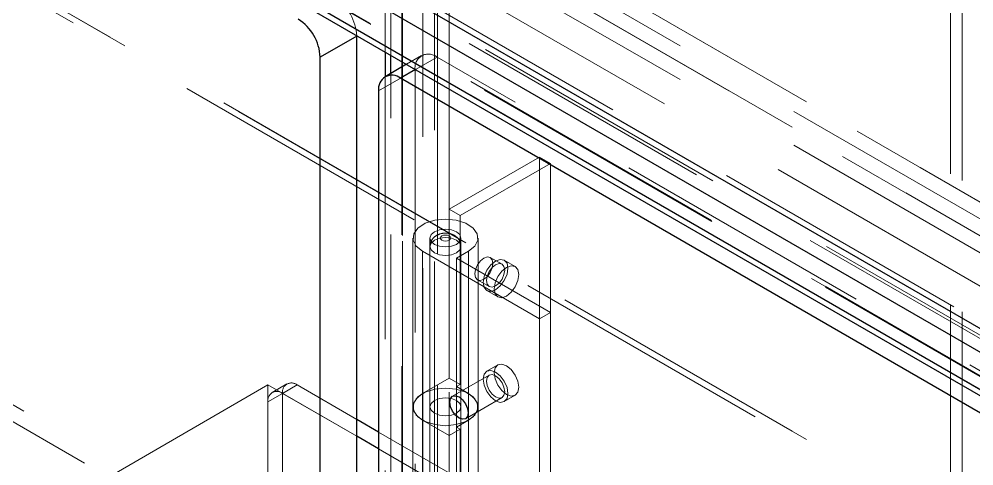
# Model space of a CAD drawing. Header units: millimetres. Extents: x 108 to 5832, y 144 to 4056.
# Drawn here: x 4455.8 to 4548.2, y 2907.9 to 2951.1 of the extents above; entities that cross this region are included whole.
import ezdxf

# ---------------------------------------------------------------- set-up
doc = ezdxf.new("R2010")
doc.units = ezdxf.units.MM
doc.header["$LTSCALE"] = 20
doc.linetypes.add('HIDDEN', pattern=[1.905, 1.27, -0.635])

msp = doc.modelspace()

# ---------------------------------------------------------------- linework, layer by layer
at = {"color": 1, "linetype": 'HIDDEN', "lineweight": 18}
for p, q in [((5290.904, 2505.011), (4110.036, 3186.712)), ((5289.49, 2502.562), (4108.622, 3184.263)), ((5317.774, 2489.495), (4136.906, 3171.195)), ((5316.36, 2487.045), (4135.492, 3168.746)), ((5289.49, 2473.166), (4108.622, 3154.867)), ((4109.036, 3153.951), (5289.904, 2472.251)), ((5290.904, 2472.35), (4110.036, 3154.05)), ((5344.644, 2472.35), (4180.747, 3144.254)), ((5344.644, 2469.084), (4180.747, 3140.987)), ((5281.146, 2436.999), (4116.966, 3109.067)), ((5279.515, 2435.002), (4116.051, 3106.655)), ((5214.254, 2536.051), (4302.793, 3062.226)), ((4302.935, 3062.471), (5214.395, 2536.296)), ((4302.793, 3058.634), (5214.254, 2532.459)), ((4302.835, 3058.542), (5214.295, 2532.367)), ((5214.395, 2532.377), (4302.935, 3058.552)), ((5214.395, 2531.07), (4302.228, 3057.654)), ((5280.015, 2436.346), (4308.132, 2997.402)), ((4308.132, 2997.076), (5279.515, 2436.308)), ((4545.897, 2859.98), (4545.897, 2987.687)), ((4547.028, 2859.327), (4547.028, 2987.034)), ((4491.732, 2828.712), (4491.732, 2956.419)), ((4491.205, 2955.684), (4491.205, 2947.951)), ((4491.245, 2955.069), (4666.663, 2853.802)), ((4491.732, 2947.646), (4491.732, 2954.949)), ((4492.805, 2955.684), (4492.805, 2827.977)), ((4492.864, 2828.059), (4492.864, 2955.766)), ((4492.864, 2955.603), (4492.864, 2827.896)), ((4496.222, 2955.624), (4668.756, 2856.022)), ((4494.843, 2825.446), (4494.843, 2953.153)), ((4495.975, 2826.1), (4495.975, 2953.807)), ((4496.258, 2953.806), (4496.258, 2826.1)), ((4497.389, 2953.153), (4497.389, 2910.857)), ((4494.722, 2947.607), (4493.261, 2946.764)), ((4496.222, 2947.459), (4494.14, 2946.257)), ((4668.756, 2847.857), (4496.222, 2947.459)), ((4490.565, 2944.193), (4494.101, 2946.234)), ((4491.732, 2827.243), (4491.732, 2945.881)), ((4494.101, 2946.234), (4494.101, 2830.285)), ((4491.205, 2945.577), (4491.205, 2827.977)), ((4506.122, 2937.781), (4497.389, 2932.74)), ((4506.122, 2937.781), (4507.182, 2937.169)), ((4506.122, 2922.147), (4506.122, 2937.781)), ((4507.182, 2937.169), (4498.45, 2932.128)), ((4507.182, 2922.759), (4507.182, 2937.169)), ((4497.389, 2932.74), (4498.45, 2932.128)), ((4497.389, 2932.74), (4497.389, 2916.409)), ((4498.45, 2932.128), (4498.45, 2915.797)), ((4493.886, 2929.964), (4493.886, 2913.633)), ((4495.536, 2929.964), (4495.536, 2913.633)), ((4498.536, 2913.633), (4498.536, 2929.964)), ((4500.185, 2913.633), (4500.185, 2929.964)), ((4495.536, 2929.148), (4495.536, 2849.127)), ((4498.536, 2849.127), (4498.536, 2929.148)), ((4494.808, 2912.347), (4494.808, 2928.678)), ((4494.808, 2928.678), (4506.122, 2922.147)), ((4498.096, 2928.005), (4499.263, 2928.678)), ((4499.263, 2928.678), (4499.263, 2912.347)), ((4502.504, 2927.433), (4501.373, 2928.086)), ((4498.096, 2928.005), (4507.182, 2922.759)), ((4498.096, 2911.674), (4498.096, 2928.005)), ((4503.79, 2927.21), (4502.729, 2927.822)), ((4500.123, 2925.921), (4501.254, 2925.267)), ((4501.029, 2924.878), (4502.09, 2924.265)), ((4506.122, 2922.147), (4507.182, 2922.759)), ((4507.182, 2922.759), (4507.182, 2841.105)), ((4506.122, 2922.147), (4506.122, 2840.493)), ((4502.09, 2917.699), (4501.029, 2917.087)), ((4497.389, 2916.409), (4494.808, 2914.919)), ((4497.389, 2916.409), (4498.45, 2915.797)), ((4501.254, 2916.697), (4497.719, 2914.656)), ((4462.175, 2905.546), (4479.853, 2915.751)), ((4488.444, 2910.791), (4479.853, 2915.751)), ((4479.853, 2915.751), (4479.853, 2858.593)), ((4481.681, 2915.85), (4480.267, 2915.033)), ((4482.681, 2915.751), (4481.267, 2914.934)), ((4488.444, 2912.424), (4482.681, 2915.751)), ((4498.45, 2915.797), (4498.096, 2915.593)), ((4498.096, 2915.593), (4499.263, 2914.919)), ((4479.853, 2914.118), (4481.267, 2914.934)), ((4488.444, 2910.791), (4481.267, 2914.934)), ((4481.267, 2914.934), (4481.267, 2859.573)), ((4494.808, 2914.919), (4494.808, 2898.588)), ((4498.969, 2912.491), (4502.504, 2914.532)), ((4499.263, 2898.588), (4499.263, 2914.919)), ((4502.729, 2914.142), (4503.79, 2914.754)), ((4479.853, 2914.118), (4479.853, 2858.756)), ((4493.886, 2913.633), (4493.886, 2897.302)), ((4495.536, 2913.633), (4495.536, 2897.302)), ((4498.536, 2897.302), (4498.536, 2913.633)), ((4500.185, 2897.302), (4500.185, 2913.633)), ((4497.389, 2910.858), (4494.808, 2912.347)), ((4497.389, 2910.858), (4498.45, 2911.47)), ((4498.096, 2911.674), (4499.263, 2912.347)), ((4498.45, 2911.47), (4498.096, 2911.674)), ((4498.096, 2911.674), (4498.096, 2899.262)), ((4498.45, 2895.139), (4498.45, 2911.47)), ((4506.723, 2901.872), (4490.566, 2911.199)), ((4497.389, 2894.527), (4497.389, 2910.858)), ((4506.723, 2900.239), (4490.565, 2909.566)), ((4505.309, 2901.055), (4490.565, 2909.566))]:
    msp.add_line(p, q, dxfattribs=at)
at = {"color": 7, "linetype": 'Continuous', "lineweight": 25}
for p, q in [((4300.955, 3061.981), (5213.123, 2535.398)), ((4300.955, 3058.389), (5213.123, 2531.805)), ((4301.328, 3057.565), (5213.495, 2530.981)), ((4492.687, 2953.583), (4665.221, 2853.981)), ((4488.444, 2949.499), (4484.909, 2947.458)), ((4488.444, 2833.551), (4488.444, 2949.499)), ((4491.205, 2947.951), (4491.205, 2945.577)), ((4484.909, 2831.51), (4484.909, 2947.458)), ((4493.261, 2946.764), (4491.187, 2945.566)), ((4665.221, 2845.816), (4492.687, 2945.418)), ((4490.565, 2944.193), (4490.565, 2828.244)), ((4490.566, 2911.199), (4488.444, 2912.424)), ((4490.565, 2909.566), (4488.444, 2910.791))]:
    msp.add_line(p, q, dxfattribs=at)
at = {"color": 8, "linetype": 'Continuous', "lineweight": 25}
for p, q in [((4491.732, 2945.881), (4491.732, 2947.646)), ((4494.14, 2946.257), (4492.687, 2945.418))]:
    msp.add_line(p, q, dxfattribs=at)
at = {"color": 1, "linetype": 'HIDDEN', "lineweight": 18, "flags": 128}
for points in [[(4494.808, 2928.678), (4494.197, 2929.175), (4493.905, 2929.761), (4493.965, 2930.369), (4494.368, 2930.932), (4495.072, 2931.386), (4495.995, 2931.681), (4497.036, 2931.783), (4498.076, 2931.68), (4499, 2931.386), (4499.703, 2930.932), (4500.107, 2930.369), (4500.166, 2929.76), (4499.874, 2929.175), (4499.263, 2928.678)], [(4495.975, 2930.576), (4495.65, 2930.295), (4495.536, 2929.964), (4495.65, 2929.633), (4495.975, 2929.352), (4496.462, 2929.164), (4497.036, 2929.098), (4497.61, 2929.164), (4498.096, 2929.352), (4498.421, 2929.633), (4498.536, 2929.964), (4498.421, 2930.295), (4498.096, 2930.576), (4497.61, 2930.764), (4497.036, 2930.83), (4496.462, 2930.764), (4495.975, 2930.576)], [(4498.096, 2929.76), (4498.421, 2929.479), (4498.536, 2929.148), (4498.421, 2928.816), (4498.096, 2928.535), (4497.61, 2928.348), (4497.036, 2928.282), (4496.462, 2928.348), (4495.975, 2928.535), (4495.65, 2928.816), (4495.536, 2929.148), (4495.65, 2929.479), (4495.975, 2929.76), (4496.462, 2929.948), (4497.036, 2930.013), (4497.61, 2929.948), (4498.096, 2929.76)], [(4497.389, 2929.76), (4497.227, 2929.697), (4497.035, 2929.675), (4496.844, 2929.697), (4496.682, 2929.76), (4496.574, 2929.854), (4496.536, 2929.964), (4496.574, 2930.075), (4496.682, 2930.168), (4496.844, 2930.231), (4497.036, 2930.253), (4497.227, 2930.231), (4497.389, 2930.168), (4497.497, 2930.075), (4497.535, 2929.964), (4497.497, 2929.854), (4497.389, 2929.76)], [(4501.632, 2927.513), (4501.564, 2927.865), (4501.373, 2928.086), (4501.086, 2928.141), (4500.748, 2928.024), (4500.41, 2927.751), (4500.123, 2927.364), (4499.931, 2926.922), (4499.864, 2926.493), (4499.931, 2926.141), (4500.123, 2925.921), (4500.41, 2925.865), (4500.748, 2925.982), (4501.086, 2926.255), (4501.373, 2926.642), (4501.564, 2927.084), (4501.632, 2927.513)], [(4500.677, 2925.656), (4500.769, 2926.24), (4501.029, 2926.841), (4501.419, 2927.367), (4501.879, 2927.738), (4502.339, 2927.898), (4502.729, 2927.822), (4502.99, 2927.522), (4503.081, 2927.044), (4502.99, 2926.46), (4502.729, 2925.859), (4502.339, 2925.333), (4501.879, 2924.962), (4501.419, 2924.802), (4501.029, 2924.878), (4500.769, 2925.178), (4500.677, 2925.656)], [(4501.879, 2927.371), (4501.541, 2927.098), (4501.254, 2926.711), (4501.063, 2926.269), (4500.995, 2925.84), (4501.063, 2925.488), (4501.254, 2925.268), (4501.541, 2925.212), (4501.879, 2925.329), (4502.217, 2925.602), (4502.504, 2925.989), (4502.696, 2926.431), (4502.763, 2926.86), (4502.696, 2927.212), (4502.504, 2927.433), (4502.217, 2927.488), (4501.879, 2927.371)], [(4501.738, 2925.044), (4501.829, 2925.628), (4502.09, 2926.229), (4502.48, 2926.755), (4502.94, 2927.126), (4503.4, 2927.286), (4503.79, 2927.21), (4504.05, 2926.91), (4504.142, 2926.432), (4504.05, 2925.848), (4503.79, 2925.247), (4503.4, 2924.721), (4502.94, 2924.35), (4502.48, 2924.19), (4502.09, 2924.266), (4501.829, 2924.565), (4501.738, 2925.044)], [(4503.081, 2914.92), (4502.99, 2915.504), (4502.729, 2916.105), (4502.339, 2916.631), (4501.879, 2917.002), (4501.419, 2917.162), (4501.029, 2917.086), (4500.769, 2916.787), (4500.677, 2916.308), (4500.769, 2915.724), (4501.029, 2915.123), (4501.419, 2914.597), (4501.879, 2914.226), (4502.339, 2914.066), (4502.729, 2914.142), (4502.99, 2914.442), (4503.081, 2914.92)], [(4504.142, 2915.533), (4504.05, 2916.117), (4503.79, 2916.717), (4503.4, 2917.243), (4502.94, 2917.615), (4502.48, 2917.775), (4502.09, 2917.699), (4501.829, 2917.399), (4501.738, 2916.921), (4501.829, 2916.336), (4502.09, 2915.736), (4502.48, 2915.21), (4502.94, 2914.838), (4503.4, 2914.679), (4503.79, 2914.754), (4504.05, 2915.054), (4504.142, 2915.533)], [(4500.995, 2916.125), (4501.063, 2916.476), (4501.254, 2916.697), (4501.541, 2916.753), (4501.879, 2916.635), (4502.217, 2916.362), (4502.504, 2915.975), (4502.696, 2915.533), (4502.763, 2915.104), (4502.696, 2914.752), (4502.504, 2914.532), (4502.217, 2914.476), (4501.879, 2914.594), (4501.541, 2914.867), (4501.254, 2915.253), (4501.063, 2915.695), (4500.995, 2916.125)], [(4499.263, 2912.347), (4499.874, 2912.844), (4500.166, 2913.43), (4500.107, 2914.038), (4499.703, 2914.601), (4499, 2915.055), (4498.076, 2915.35), (4497.036, 2915.452), (4495.995, 2915.35), (4495.072, 2915.055), (4494.368, 2914.601), (4493.965, 2914.038), (4493.905, 2913.43), (4494.197, 2912.844), (4494.808, 2912.347)], [(4499.263, 2914.919), (4499.874, 2914.422), (4500.166, 2913.837), (4500.107, 2913.229), (4499.703, 2912.666), (4499, 2912.212), (4498.076, 2911.917), (4497.036, 2911.815), (4495.995, 2911.917), (4495.072, 2912.212), (4494.368, 2912.666), (4493.964, 2913.229), (4493.905, 2913.837), (4494.197, 2914.422), (4494.808, 2914.919)], [(4495.975, 2914.246), (4496.462, 2914.433), (4497.036, 2914.499), (4497.61, 2914.433), (4498.096, 2914.246), (4498.421, 2913.965), (4498.536, 2913.633), (4498.421, 2913.302), (4498.096, 2913.021), (4497.61, 2912.833), (4497.036, 2912.767), (4496.462, 2912.833), (4495.975, 2913.021), (4495.65, 2913.302), (4495.536, 2913.633), (4495.65, 2913.965), (4495.975, 2914.246)], [(4498.096, 2914.246), (4497.61, 2914.433), (4497.036, 2914.499), (4496.462, 2914.433), (4495.975, 2914.246), (4495.65, 2913.965), (4495.536, 2913.633), (4495.65, 2913.302), (4495.975, 2913.021), (4496.462, 2912.833), (4497.036, 2912.767), (4497.61, 2912.833), (4498.096, 2913.021), (4498.421, 2913.302), (4498.536, 2913.633), (4498.421, 2913.965), (4498.096, 2914.246)]]:
    msp.add_lwpolyline(points, dxfattribs=at)
at = {"color": 7, "linetype": 'Continuous', "lineweight": 25, "flags": 128}
msp.add_lwpolyline([(4497.46, 2914.084), (4497.527, 2914.435), (4497.719, 2914.656), (4498.005, 2914.711), (4498.344, 2914.594), (4498.682, 2914.321), (4498.969, 2913.934), (4499.16, 2913.492), (4499.228, 2913.063), (4499.16, 2912.711), (4498.969, 2912.491), (4498.682, 2912.435), (4498.344, 2912.553), (4498.005, 2912.826), (4497.719, 2913.212), (4497.527, 2913.654), (4497.46, 2914.084)], dxfattribs=at)
at = {"color": 1, "linetype": 'HIDDEN', "lineweight": 18}
for centre, radius, start, end in [((4483.839, 2949.29), 4.61, 2.60454, 57.39612), ((4495.394, 2946.444), 1.31, 50.79617, 189.21261), ((4480.715, 2914.257), 0.873, 50.79443, 189.21041), ((4482.129, 2915.074), 0.873, 50.79443, 189.21041)]:
    msp.add_arc(centre, radius, start, end, dxfattribs=at)
at = {"color": 7, "linetype": 'Continuous', "lineweight": 25}
for centre, radius, start, end in [((4480.303, 2947.249), 4.61, 2.60454, 57.39612), ((4491.859, 2944.403), 1.31, 50.79617, 189.21261)]:
    msp.add_arc(centre, radius, start, end, dxfattribs=at)
at = {"color": 1, "linetype": 'HIDDEN', "lineweight": 18}
msp.add_open_spline([(4498.521, 2929.152), (4498.525, 2929.186), (4498.548, 2929.364), (4498.432, 2929.67), (4498.2, 2930.005), (4497.864, 2930.255), (4497.428, 2930.418), (4496.88, 2930.46), (4496.338, 2930.331), (4495.905, 2930.048), (4495.642, 2929.68), (4495.521, 2929.358), (4495.547, 2929.181), (4495.552, 2929.147)], degree=3, knots=[0, 0, 0, 0, 0.02339, 0.122649, 0.21267, 0.303774, 0.406716, 0.528269, 0.666091, 0.776956, 0.877794, 0.976482, 1, 1, 1, 1], dxfattribs=at)

doc.saveas('drawing.dxf')
